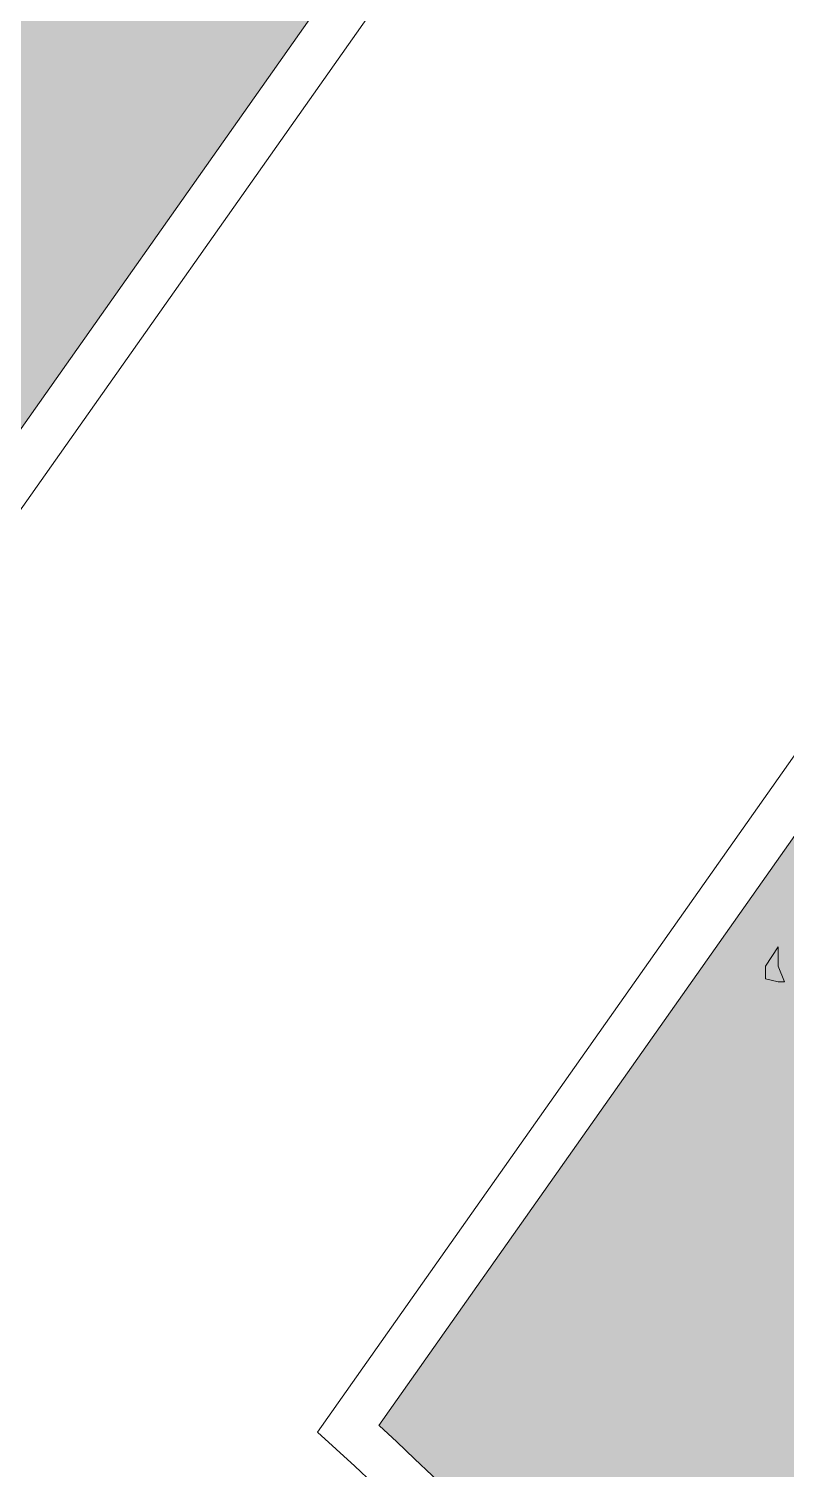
# Model space of a CAD drawing. Header units: metres. Extents: x 12093 to 20303, y 514 to 1412.
# Drawn here: x 19754.846 to 19757.292, y 810.783 to 815.436 of the extents above; entities that cross this region are included whole.
import ezdxf

# ---------------------------------------------------------------- set-up
doc = ezdxf.new("R2010")
doc.units = ezdxf.units.M
for name, color, linetype, lineweight in [('0-JARDI', 72, 'Continuous', 13), ('ARBOLES', 52, 'Continuous', 13), ('AREA VERDE', 62, 'Continuous', 13), ('grass', 64, 'Continuous', 13), ('MANZANAS-ORIGINALES', 147, 'Continuous', 9)]:
    doc.layers.add(name, color=color, linetype=linetype, lineweight=lineweight)

# ---------------------------------------------------------------- blocks, each defined once
blk = doc.blocks.new('ARBUSTO6')
at = {"layer": 'ARBOLES'}
blk.add_lwpolyline([(-1.493, -0.1153), (-1.527, -0.1068), (-1.527, -0.0728), (-1.493, -0.0218), (-1.493, -0.0728), (-1.4759, -0.1153)], close=True, dxfattribs=at)
blk = doc.blocks.new('ARBUST13')
at = {"layer": 'ARBOLES'}
blk.add_blockref('ARBUSTO6', (0, 0.025), dxfattribs=at)

msp = doc.modelspace()

# ---------------------------------------------------------------- hatches: boundary and pattern name
at = {"layer": 'grass'}
h = msp.add_hatch(dxfattribs=at)
h.set_pattern_fill('AR-CONC', color=256, scale=0.004, style=0)
h.set_pattern_definition([(50, (0, 0), (0.728738676, -0.063756342), [0.0762, -0.8382]), (355, (0, 0), (-0.140971304, 0.764226572), [0.06096, -0.67056]), (100.451, (0.0607, -0.0053), (0.587770007, 0.700466751), [0.06476, -0.71236]), (46.1842, (0, 0.2032), (1.084316164, -0.16816931), [0.1143, -1.2573]), (96.6356, (0.0904, 0.1892), (0.94961694, 0.989702224), [0.09714, -1.06854]), (351.184, (0, 0.2032), (0.949618423, 0.98970047), [0.09144, -1.00584]), (21, (0.1016, 0.1524), (0.60645952, -0.409062074), [0.0762, -0.8382]), (326, (0.1016, 0.1524), (0.247208113, 0.736751864), [0.06096, -0.67056]), (71.4514, (0.15214, 0.1183), (0.853665963, 0.32769143), [0.06476, -0.71236]), (37.5, (0, 0), (0.012354413, 0.3382201555), [0, -0.662432, 0, -0.68072, 0, -0.6731]), (7.5, (0, 0), (0.26727865, 0.400722299), [0, -0.388112, 0, -0.647192, 0, -0.25654]), (327.5, (-0.22657, 0), (0.5423623807, -0.022914976), [0, -0.254, 0, -0.79248, 0, -1.05156]), (317.5, (-0.32817, 0), (0.592516726, 0.101705964), [0, -0.3302, 0, -0.526288, 0, -0.74676])])
h.paths.add_polyline_path([(19762.6703, 825.2874), (19762.18, 825.6336), (19763.6779, 827.7552), (19764.166, 827.4106), (19767.1448, 831.639, 0.025063), (19766.8597, 831.6533), (19751.3533, 831.6533), (19751.3533, 828.1378), (19751.9533, 828.1378), (19751.9533, 825.5406), (19751.3533, 825.5406), (19751.3533, 819.578), (19751.9533, 819.578), (19751.9533, 816.9808), (19751.3533, 816.9808), (19751.3533, 813.4325, -0.058435), (19753.6879, 812.5372), (19756.7316, 816.8577), (19756.2414, 817.2039), (19757.7393, 819.3255), (19758.2274, 818.9809)])
h.paths.add_polyline_path([(19760.5164, 817.3683), (19761.0052, 817.0247), (19759.5117, 814.9), (19759.0207, 815.2451), (19755.9769, 810.9246, -0.117537), (19758.7558, 806.7946), (19760.292, 806.7946), (19760.292, 807.3947), (19762.8891, 807.3947), (19762.8891, 806.7946), (19765.5886, 806.7946), (19765.5886, 807.3947), (19768.1857, 807.3947), (19768.1857, 806.7946), (19769.7097, 806.7946), (19769.7097, 828.8033, 0.111349), (19769.4339, 830.0264), (19766.455, 825.798), (19766.9438, 825.4545), (19765.4503, 823.3297), (19764.9593, 823.6748)])

# ---------------------------------------------------------------- linework, layer by layer
at = {"layer": 'AREA VERDE'}
msp.add_line((19759.0207, 815.2451), (19755.9769, 810.9246), dxfattribs=at)
msp.add_lwpolyline([(19751.3533, 816.9808), (19751.3533, 813.4325, -0.058435), (19753.6879, 812.5372), (19756.7316, 816.8577)], format="xyb", dxfattribs=at)
msp.add_arc((19748.7033, 803.0307), 10.7341, 20.52726, 47.3417, dxfattribs=at)
at = {"layer": 'MANZANAS-ORIGINALES'}
for p, q in [((19753.7343, 812.3426), (19756.9118, 816.8529)), ((19755.7781, 810.9028), (19758.9555, 815.4131))]:
    msp.add_line(p, q, dxfattribs=at)
msp.add_arc((19748.7033, 803.0307), 10.5841, 19.96526, 48.05332, dxfattribs=at)

# ---------------------------------------------------------------- block references
at = {"layer": '0-JARDI', "xscale": 1.213369402146782, "yscale": 1.213369402146782, "zscale": 1.213369402146782}
msp.add_blockref('ARBUST13', (19759.0777, 812.4665), dxfattribs=at)

doc.saveas('drawing.dxf')
